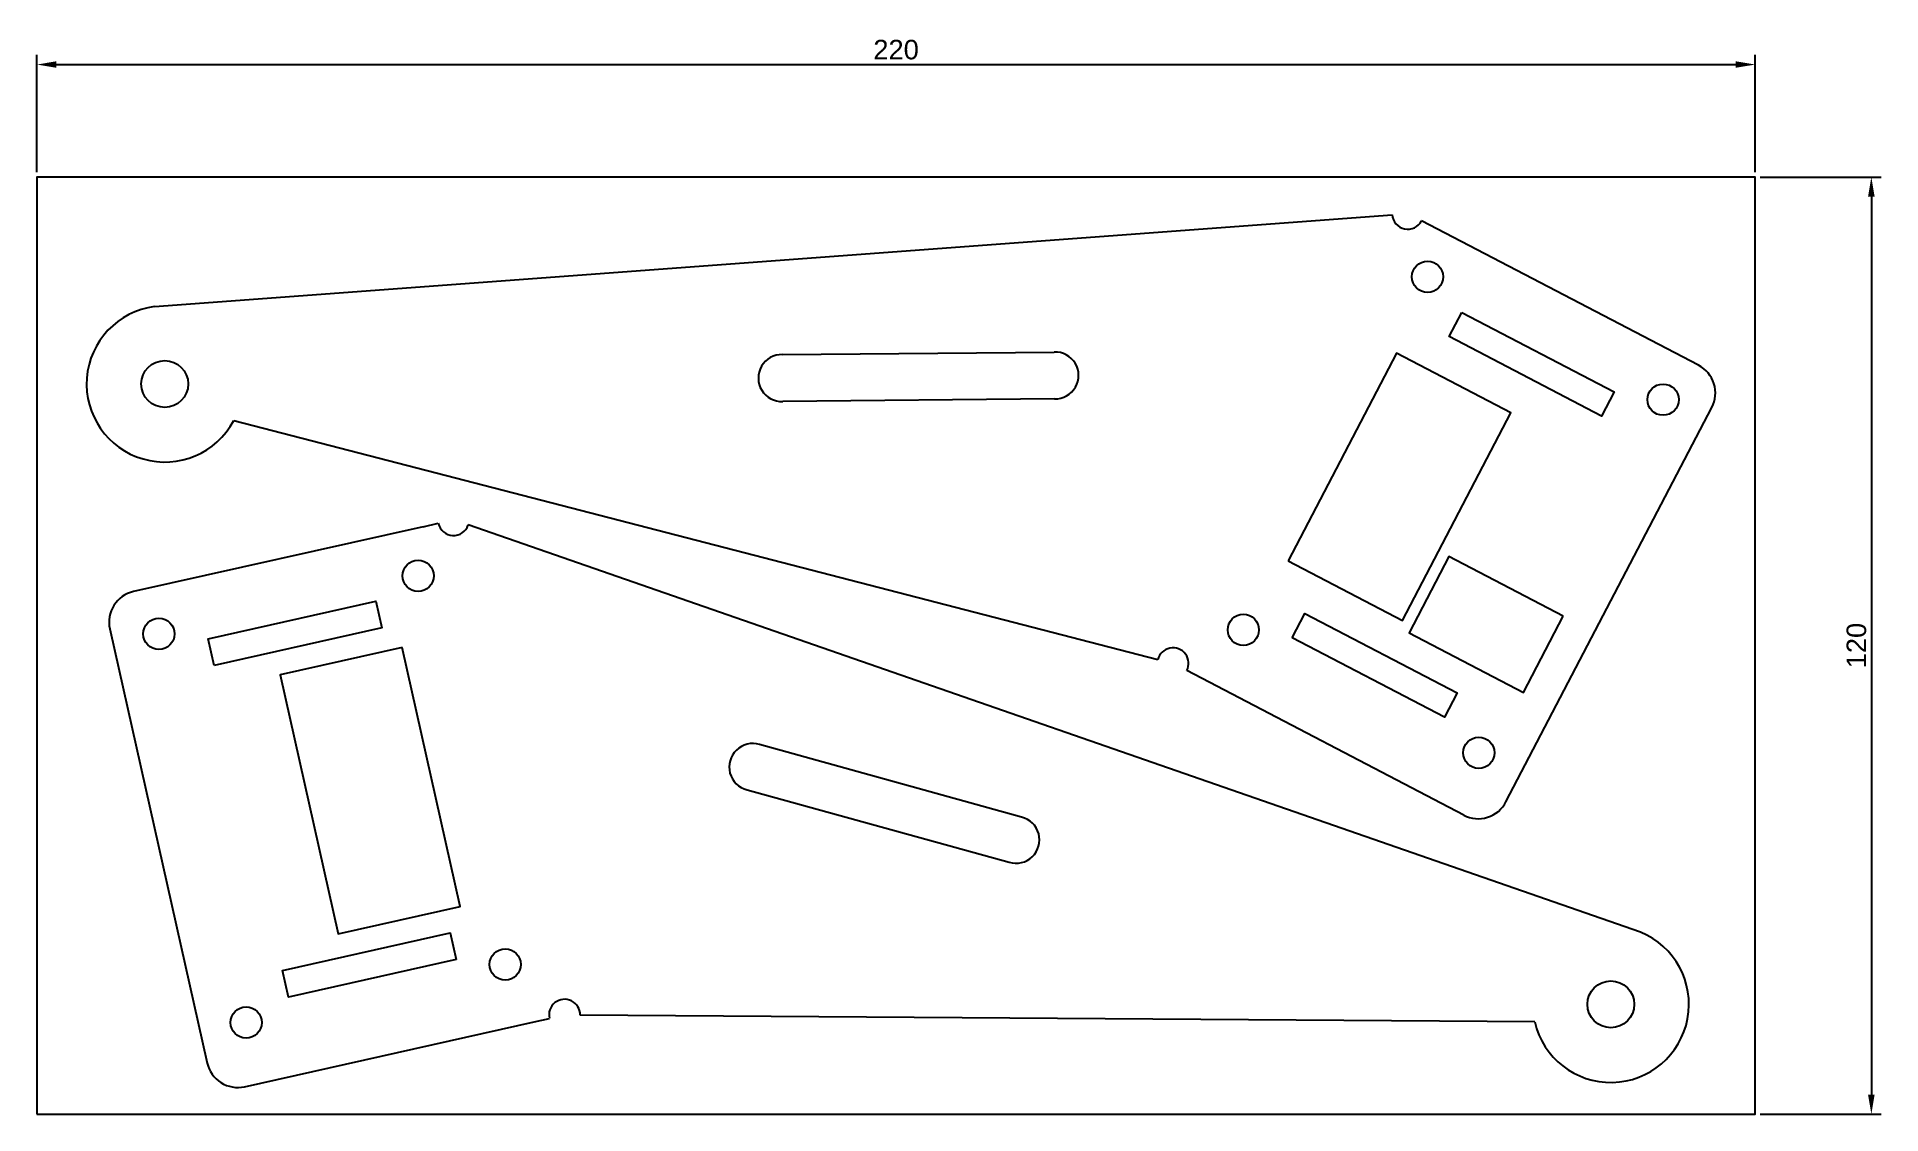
# Model space of a CAD drawing. Header units: millimetres. Extents: x 0 to 236, y 0 to 138.
import ezdxf

# ---------------------------------------------------------------- set-up
doc = ezdxf.new("R2010")
doc.units = ezdxf.units.MM
doc.styles.get("Standard").update_dxf_attribs({"font": 'arial.ttf'})
doc.dimstyles.new('ISO-25', dxfattribs={"dimtxt": 2.5, "dimasz": 2.5, "dimexe": 1.25, "dimexo": 0.625, "dimtad": 1, "dimtxsty": 'Standard', "dimcen": 2.5, "dimadec": 0, "dimazin": 0, "dimtfac": 1, "dimtmove": 0, "dimatfit": 3, "dimfxl": 1, "dimarcsym": 0})

# ---------------------------------------------------------------- blocks, each defined once
blk = doc.blocks.new('*D4')
at = {"color": 0, "lineweight": -2, "transparency": 16777216}
for p, q in [((0, 120.62), (0, 135.65)), ((220, 120.62), (220, 135.65)), ((2.5, 134.4), (217.5, 134.4))]:
    blk.add_line(p, q, dxfattribs=at)
at = {"color": 0, "transparency": 16777216}
for points in [[(2.5, 134.82), (2.5, 133.99), (0, 134.4)], [(217.5, 134.82), (217.5, 133.99), (220, 134.4)]]:
    blk.add_solid(points, dxfattribs=at)
at = {"layer": 'Defpoints', "color": 0, "transparency": 16777216}
for p in [(220, 134.4), (0, 120), (220, 120)]:
    blk.add_point(p, dxfattribs=at)
at = {"color": 0, "transparency": 16777216, "insert": (110, 136.3), "char_height": 2.5, "attachment_point": 5}
blk.add_mtext('220', dxfattribs=at)
blk = doc.blocks.new('*D5')
at = {"color": 0, "lineweight": -2, "transparency": 16777216}
for p, q in [((220.63, 120), (236.11, 120)), ((234.86, 117.5), (234.86, 2.5)), ((220.63, 0), (236.11, 0))]:
    blk.add_line(p, q, dxfattribs=at)
at = {"color": 0, "transparency": 16777216}
for points in [[(234.44, 117.5), (235.28, 117.5), (234.86, 120)], [(234.44, 2.5), (235.28, 2.5), (234.86, 0)]]:
    blk.add_solid(points, dxfattribs=at)
at = {"layer": 'Defpoints', "color": 0, "transparency": 16777216}
for p in [(220, 120), (220, 0), (234.86, 0)]:
    blk.add_point(p, dxfattribs=at)
at = {"color": 0, "transparency": 16777216, "insert": (232.96, 60), "char_height": 2.5, "attachment_point": 5, "rotation": 90}
blk.add_mtext('120', dxfattribs=at)

msp = doc.modelspace()

# ---------------------------------------------------------------- linework, layer by layer
for p, q in [((15.063, 103.413), (173.511, 115.167)), ((95.439, 97.256), (130.24, 97.59)), ((130.298, 91.593), (95.496, 91.259)), ((25.201, 88.813), (143.515, 58.216)), ((49.442, 75.223), (51.393, 75.66)), ((205.319, 23.305), (55.234, 75.442)), ((182.687, 38.286), (147.225, 56.79)), ((126.066, 38.041), (92.523, 47.32)), ((90.924, 41.541), (124.468, 32.261)), ((63.659, 11.829), (65.61, 12.266)), ((191.765, 11.806), (69.562, 12.69))]:
    msp.add_line(p, q)
for points in [[(0, 0), (220, 0), (220, 120), (0, 120)], [(182.444, 102.671), (201.948, 92.494), (200.329, 89.391), (180.825, 99.568)], [(160.201, 70.851), (174.829, 63.218), (188.707, 89.815), (174.079, 97.448)], [(195.414, 63.757), (180.785, 71.39), (175.697, 61.638), (190.325, 54.005)], [(22.685, 57.436), (21.919, 60.852), (43.386, 65.666), (44.152, 62.251)], [(160.702, 61.002), (162.321, 64.105), (181.825, 53.928), (180.206, 50.825)], [(46.76, 59.761), (31.148, 56.26), (38.588, 23.084), (54.2, 26.585)], [(53.671, 19.805), (32.205, 14.991), (31.439, 18.406), (52.905, 23.22)]]:
    msp.add_lwpolyline(points, close=True)
for points in [[(188.084, 39.982), (214.437, 90.489, 0.4142136), (212.742, 95.886), (177.279, 114.39)], [(49.442, 75.223), (12.363, 66.907, 0.4142136), (9.335, 62.129), (21.802, 6.541)], [(182.687, 38.286, 0.4142136), (188.084, 39.982)], [(21.802, 6.541, 0.4142136), (26.58, 3.513), (63.659, 11.829)]]:
    msp.add_lwpolyline(points, format="xyb")
for centre, radius in [((178.049, 107.22), 2), ((16.367, 93.498), 3), ((208.193, 91.492), 2), ((48.803, 68.931), 2), ((154.457, 62.005), 2), ((15.627, 61.49), 2), ((184.601, 46.276), 2), ((59.964, 19.167), 2), ((201.508, 14.059), 3), ((26.788, 11.726), 2)]:
    msp.add_circle(centre, radius)
for centre, radius, start, end in [((175.506, 115.315), 2, 184.24246, 332.44548), ((16.367, 93.498), 10, 97.49025, 332.06122), ((95.369, 94.257), 3, 88.67205, 272.42772), ((130.367, 94.592), 3, 268.67205, 92.42772), ((53.345, 76.098), 2, 192.64059, 340.84361), ((145.451, 57.715), 2, 332.44548, 165.50045), ((91.629, 44.457), 3, 72.65835, 256.41402), ((125.362, 35.125), 3, 252.65835, 76.41402), ((201.508, 14.059), 10, 193.02485, 67.59582), ((67.562, 12.704), 2, 359.58563, 192.64059)]:
    msp.add_arc(centre, radius, start, end)

# ---------------------------------------------------------------- dimensions: what is measured, and where the dimension line sits
dim = msp.add_linear_dim(base=(220, 134.403), p1=(0, 120), p2=(220, 120), dimstyle='ISO-25')
dim.commit()
dim.dimension.update_dxf_attribs({"geometry": '*D4', "text_midpoint": (110, 136.304)})
dim = msp.add_linear_dim(base=(234.862, 0), p1=(220, 120), p2=(220, 0), angle=90, dimstyle='ISO-25')
dim.commit()
dim.dimension.update_dxf_attribs({"geometry": '*D5', "text_midpoint": (232.96, 60)})

doc.saveas('drawing.dxf')
